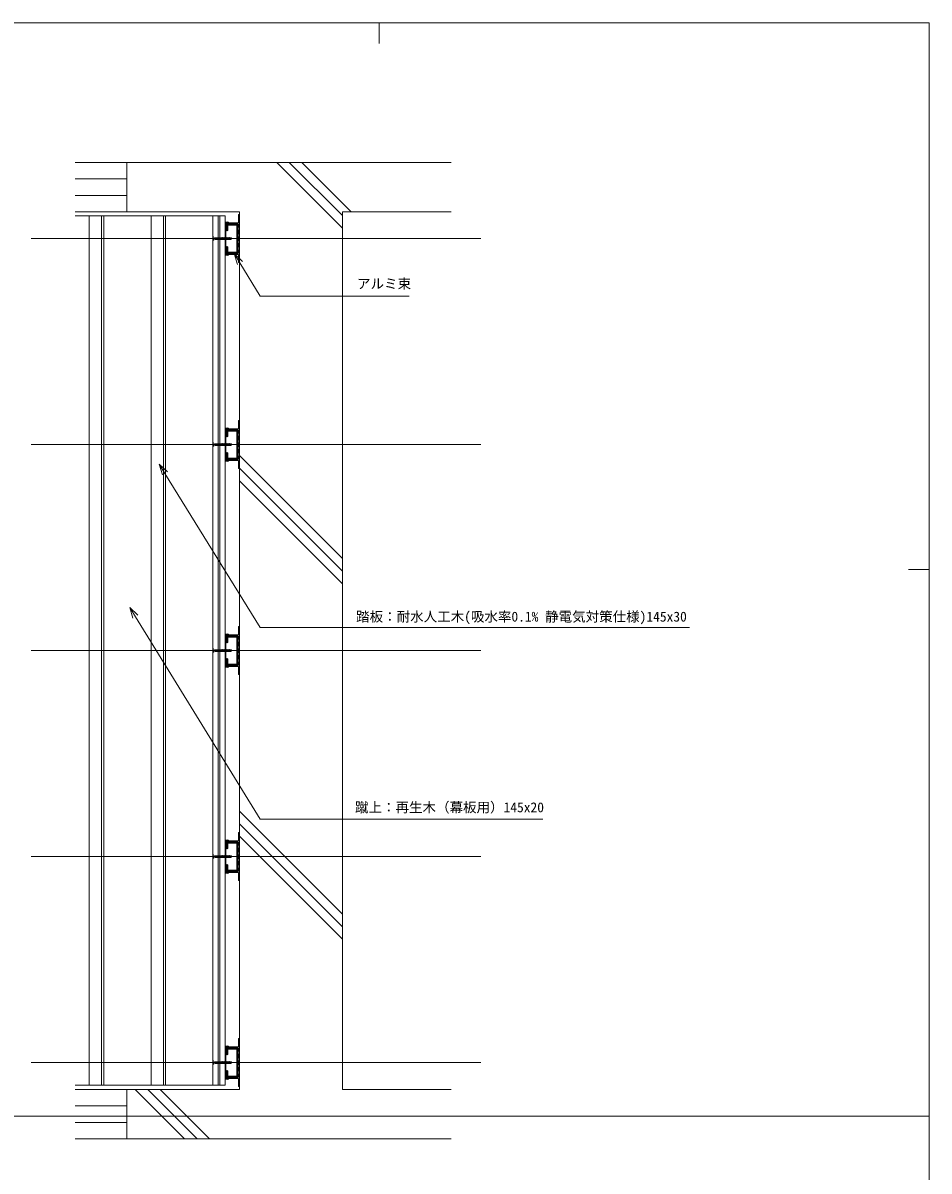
# Model space of a CAD drawing. Units: millimetres on the paper. Extents: x -401 to 401, y -279 to 279.
# Drawn here: x 180.6 to 400.7, y 0 to 278.7 of the extents above; entities that cross this region are included whole.
import ezdxf
from ezdxf.enums import TextEntityAlignment as Align

# ---------------------------------------------------------------- set-up
doc = ezdxf.new("R2010")
doc.units = ezdxf.units.MM
doc.linetypes.add('DASHED1', pattern=[1.8, 1.2, -0.6])
for name, color, linetype, lineweight in [('0-0_A-C01-補助線(非印刷)', 4, 'Continuous', 9), ('0-2_A-D09-金物_鋼材', 1, 'Continuous', 9), ('0-4_0', 7, 'Continuous', 9), ('0-5_0-A08-芯_他', 4, 'Continuous', 9), ('0-6_A-E01-仕上太線', 4, 'Continuous', 9), ('0-7_A-C06-見え掛り_中線', 6, 'Continuous', 9), ('0-8_A-C05-見え掛り_細線', 1, 'Continuous', 9), ('0-9_A-E02-仕上中線', 6, 'Continuous', 9), ('0-A_A-C02-ハッチング', 134, 'Continuous', 9), ('0-B_A-B03-文字_書込_小', 7, 'Continuous', 9), ('0-F_ｱﾙﾐ', 4, 'DASHED1', 9), ('1-2_0-A01-枠A', 4, 'Continuous', 9)]:
    doc.layers.add(name, color=color, linetype=linetype, lineweight=lineweight)
doc.styles.add('ＭＳ ゴシック', font='')
doc.styles.get('ＭＳ ゴシック').set_extended_font_data('MS Gothic')

# ---------------------------------------------------------------- blocks, each defined once
blk = doc.blocks.new('_Open30')
at = {"layer": '0-4_0'}
blk.add_line((0, 0), (-1, 0), dxfattribs=at)
blk.add_lwpolyline([(-1, 0.2679), (0, 0), (-1, -0.2679)], dxfattribs=at)
blk = doc.blocks.new('AC-1-a')
at = {"layer": '0-4_0'}
for p, q in [((-38.25, 33.5), (-39.18, 33.5)), ((-38.25, 26.5), (-38.25, 33.5)), ((-38.25, 31.2), (-37.55, 31.2)), ((-38.25, 30), (-35.25, 30)), ((-38.25, 28.8), (-38.05, 28.8)), ((-38.09, 30), (-37.74, 28.25)), ((-38.05, 28.8), (-38.09, 30)), ((-37.42, 28.8), (-38.09, 30)), ((-37.74, 28.25), (-38.05, 28.8)), ((-37.74, 28.25), (-37.42, 28.8)), ((-37.55, 31.2), (-37.23, 31.75)), ((-36.84, 28.8), (-37.55, 31.2)), ((-37.42, 28.8), (-37.02, 28.8)), ((-36.28, 31.72), (-37.3, 33.73)), ((-36.53, 28.25), (-37.23, 31.75)), ((-36.91, 31.2), (-37.23, 31.75)), ((-37.02, 28.8), (-36.84, 28.8)), ((-36.21, 28.8), (-36.91, 31.2)), ((-36.14, 31.2), (-36.91, 31.2)), ((-36.53, 28.25), (-36.84, 28.8)), ((-36.53, 28.25), (-36.21, 28.8)), ((-36.21, 28.8), (-35.43, 28.8)), ((-36.14, 31.2), (-35.82, 31.75)), ((-35.43, 28.8), (-36.14, 31.2)), ((-35.12, 28.25), (-35.82, 31.75)), ((-35.82, 31.75), (-35.5, 31.2)), ((-34.8, 28.8), (-35.5, 31.2)), ((-34.73, 31.2), (-35.5, 31.2)), ((-35.12, 28.25), (-35.43, 28.8)), ((-35.12, 28.25), (-34.8, 28.8)), ((-34.8, 28.8), (-34.02, 28.8)), ((-34.73, 31.2), (-34.41, 31.75)), ((-34.02, 28.8), (-34.73, 31.2)), ((-33.7, 28.25), (-34.41, 31.75)), ((-34.41, 31.75), (-34.09, 31.2)), ((-33.39, 28.8), (-34.09, 31.2)), ((-33.32, 31.2), (-34.09, 31.2)), ((-33.7, 28.25), (-34.02, 28.8)), ((-33.7, 28.25), (-33.39, 28.8)), ((-33.39, 28.8), (-32.61, 28.8)), ((-33.32, 31.2), (-33, 31.75)), ((-32.61, 28.8), (-33.32, 31.2)), ((-33, 31.75), (-32.68, 31.2)), ((-32.29, 28.25), (-33, 31.75)), ((-32.68, 31.2), (-31.91, 31.2)), ((-31.98, 28.8), (-32.68, 31.2)), ((-32.29, 28.25), (-32.61, 28.8)), ((-32.29, 28.25), (-31.98, 28.8)), ((-31.98, 28.8), (-31.2, 28.8)), ((-31.91, 31.2), (-31.59, 31.75)), ((-31.2, 28.8), (-31.91, 31.2)), ((-30.88, 28.25), (-31.59, 31.75)), ((-31.59, 31.75), (-31.27, 31.2)), ((-31.27, 31.2), (-30.49, 31.2)), ((-30.56, 28.8), (-31.27, 31.2)), ((-30.88, 28.25), (-31.2, 28.8)), ((-30.88, 28.25), (-30.56, 28.8)), ((-30.56, 28.8), (-29.79, 28.8)), ((-30.49, 31.2), (-30.18, 31.75)), ((-29.79, 28.8), (-30.49, 31.2)), ((-30.18, 31.75), (-29.86, 31.2)), ((-29.47, 28.25), (-30.18, 31.75)), ((-29.15, 28.8), (-29.86, 31.2)), ((-29.86, 31.2), (-29.08, 31.2)), ((-29.47, 28.25), (-29.79, 28.8)), ((-29.47, 28.25), (-29.15, 28.8)), ((-29.15, 28.8), (-28.38, 28.8)), ((-29.08, 31.2), (-28.77, 31.75)), ((-28.38, 28.8), (-29.08, 31.2)), ((-28.77, 31.75), (-28.45, 31.2)), ((-28.06, 28.25), (-28.77, 31.75)), ((-28.45, 31.2), (-27.67, 31.2)), ((-27.74, 28.8), (-28.45, 31.2)), ((-28.06, 28.25), (-28.38, 28.8)), ((-28.06, 28.25), (-27.74, 28.8)), ((-27.74, 28.8), (-26.97, 28.8)), ((-27.67, 31.2), (-27.35, 31.75)), ((-26.97, 28.8), (-27.67, 31.2)), ((-26.65, 28.25), (-27.35, 31.75)), ((-27.35, 31.75), (-27.04, 31.2)), ((-26.33, 28.8), (-27.04, 31.2)), ((-27.04, 31.2), (-26.26, 31.2)), ((-26.65, 28.25), (-26.97, 28.8)), ((-26.65, 28.25), (-26.33, 28.8)), ((-26.33, 28.8), (-25.56, 28.8)), ((-26.26, 31.2), (-25.94, 31.75)), ((-25.56, 28.8), (-26.26, 31.2)), ((-25.24, 28.25), (-25.94, 31.75)), ((-25.94, 31.75), (-25.63, 31.2)), ((-25.63, 31.2), (-24.85, 31.2)), ((-24.92, 28.8), (-25.63, 31.2)), ((-25.24, 28.25), (-25.56, 28.8)), ((-25.24, 28.25), (-24.92, 28.8)), ((-24.92, 28.8), (-19.94, 28.8)), ((-24.85, 31.2), (-24.53, 31.75)), ((-24.18, 30), (-24.85, 31.2)), ((-24.22, 31.2), (-19.94, 31.2)), ((-24.18, 30), (-24.22, 31.2)), ((-23.75, 31.2), (-23.75, 28.8)), ((-20.78, 30), (-19.25, 30)), ((-19.25, 30), (-19.94, 31.2)), ((-19.25, 30), (-19.94, 28.8)), ((19.25, 30), (19.94, 31.2)), ((20.78, 30), (19.25, 30)), ((19.25, 30), (19.94, 28.8)), ((24.22, 31.2), (19.94, 31.2)), ((24.92, 28.8), (19.94, 28.8)), ((23.75, 31.2), (23.75, 28.8)), ((24.18, 30), (24.53, 31.75)), ((24.18, 30), (24.22, 31.2)), ((24.18, 30), (24.85, 31.2)), ((24.53, 31.75), (24.22, 31.2)), ((24.85, 31.2), (24.53, 31.75)), ((25.63, 31.2), (24.85, 31.2)), ((24.92, 28.8), (25.63, 31.2)), ((25.24, 28.25), (24.92, 28.8)), ((25.24, 28.25), (25.94, 31.75)), ((25.24, 28.25), (25.56, 28.8)), ((25.56, 28.8), (26.26, 31.2)), ((26.33, 28.8), (25.56, 28.8)), ((25.94, 31.75), (25.63, 31.2)), ((26.26, 31.2), (25.94, 31.75)), ((27.04, 31.2), (26.26, 31.2)), ((26.33, 28.8), (27.04, 31.2)), ((26.65, 28.25), (26.33, 28.8)), ((26.65, 28.25), (27.35, 31.75)), ((26.65, 28.25), (26.97, 28.8)), ((26.97, 28.8), (27.67, 31.2)), ((27.74, 28.8), (26.97, 28.8)), ((27.35, 31.75), (27.04, 31.2)), ((27.67, 31.2), (27.35, 31.75)), ((28.45, 31.2), (27.67, 31.2)), ((27.74, 28.8), (28.45, 31.2)), ((28.06, 28.25), (27.74, 28.8)), ((28.06, 28.25), (28.77, 31.75)), ((28.06, 28.25), (28.38, 28.8)), ((28.38, 28.8), (29.08, 31.2)), ((29.15, 28.8), (28.38, 28.8)), ((28.77, 31.75), (28.45, 31.2)), ((29.08, 31.2), (28.77, 31.75)), ((29.86, 31.2), (29.08, 31.2)), ((29.15, 28.8), (29.86, 31.2)), ((29.47, 28.25), (29.15, 28.8)), ((29.47, 28.25), (30.18, 31.75)), ((29.47, 28.25), (29.79, 28.8)), ((29.79, 28.8), (30.49, 31.2)), ((30.56, 28.8), (29.79, 28.8)), ((30.18, 31.75), (29.86, 31.2)), ((30.49, 31.2), (30.18, 31.75)), ((31.27, 31.2), (30.49, 31.2)), ((30.56, 28.8), (31.27, 31.2)), ((30.88, 28.25), (30.56, 28.8)), ((30.88, 28.25), (31.59, 31.75)), ((30.88, 28.25), (31.2, 28.8)), ((31.2, 28.8), (31.91, 31.2)), ((31.98, 28.8), (31.2, 28.8)), ((31.59, 31.75), (31.27, 31.2)), ((31.98, 28.8), (32.68, 31.2)), ((32.29, 28.25), (31.98, 28.8)), ((32.29, 28.25), (33, 31.75)), ((32.29, 28.25), (32.61, 28.8)), ((32.61, 28.8), (33.32, 31.2)), ((33.39, 28.8), (32.61, 28.8)), ((33, 31.75), (32.68, 31.2)), ((33.32, 31.2), (33, 31.75)), ((33.32, 31.2), (34.09, 31.2)), ((33.39, 28.8), (34.09, 31.2)), ((33.7, 28.25), (33.39, 28.8)), ((33.7, 28.25), (34.41, 31.75)), ((33.7, 28.25), (34.02, 28.8)), ((34.02, 28.8), (34.73, 31.2)), ((34.8, 28.8), (34.02, 28.8)), ((34.41, 31.75), (34.09, 31.2)), ((34.73, 31.2), (34.41, 31.75)), ((34.73, 31.2), (35.5, 31.2)), ((34.8, 28.8), (35.5, 31.2)), ((35.12, 28.25), (34.8, 28.8)), ((35.12, 28.25), (35.82, 31.75)), ((35.12, 28.25), (35.43, 28.8)), ((38.25, 30), (35.25, 30)), ((35.43, 28.8), (36.14, 31.2)), ((36.21, 28.8), (35.43, 28.8)), ((35.82, 31.75), (35.5, 31.2)), ((36.14, 31.2), (35.82, 31.75)), ((36.14, 31.2), (36.91, 31.2)), ((36.21, 28.8), (36.91, 31.2)), ((36.53, 28.25), (36.21, 28.8)), ((37.3, 33.73), (36.28, 31.72)), ((36.53, 28.25), (37.23, 31.75)), ((36.53, 28.25), (36.84, 28.8)), ((36.84, 28.8), (37.55, 31.2)), ((37.02, 28.8), (36.84, 28.8)), ((36.91, 31.2), (37.23, 31.75)), ((37.42, 28.8), (37.02, 28.8)), ((37.55, 31.2), (37.23, 31.75)), ((37.42, 28.8), (38.09, 30)), ((37.74, 28.25), (37.42, 28.8)), ((38.25, 31.2), (37.55, 31.2)), ((38.09, 30), (37.74, 28.25)), ((37.74, 28.25), (38.05, 28.8)), ((38.05, 28.8), (38.09, 30)), ((38.25, 28.8), (38.05, 28.8)), ((38.25, 33.5), (39.18, 33.5)), ((38.25, 26.5), (38.25, 33.5)), ((-38.25, 26.5), (-39.18, 26.5)), ((38.25, 26.5), (39.18, 26.5))]:
    blk.add_line(p, q, dxfattribs=at)
for points in [[(-38.25, 33.5), (-38.25, 2.3), (-58.25, 2.3), (-58.25, 0.5)], [(36.25, 31.59), (36.25, 3.7), (27.85, 3.7), (27.85, 2), (20.23, 2), (20.23, 3.7), (11.83, 3.7), (11.83, 2), (4.2, 2), (4.2, 3.7), (0.5, 3.7), (0, 3.2), (-0.5, 3.7), (-4.2, 3.7), (-4.2, 2), (-11.82, 2), (-11.82, 3.7), (-20.22, 3.7), (-20.22, 2), (-27.85, 2), (-27.85, 3.7), (-36.25, 3.7), (-36.25, 31.59)], [(-24.18, 30), (-24.53, 31.75), (-24.22, 31.2)], [(32.68, 31.2), (31.91, 31.2), (31.59, 31.75)], [(58.25, 0.5), (58.25, 2.3), (38.25, 2.3), (38.25, 33.5)], [(-57.75, 0), (-34.05, 0), (-34.55, 1.7), (-29.55, 1.7), (-30.05, 0), (-18.02, 0), (-18.52, 1.7), (-13.52, 1.7), (-14.02, 0), (-2, 0), (-2.5, 1.7), (2.5, 1.7), (2, 0), (14.03, 0), (13.53, 1.7), (18.53, 1.7), (18.03, 0), (30.05, 0), (29.55, 1.7), (34.55, 1.7), (34.05, 0), (57.75, 0)]]:
    blk.add_lwpolyline(points, dxfattribs=at)
for centre, radius, start, end in [((-34.85, 30), 6, 150, 209.99998), ((-39.18, 32.5), 1, 90, 150), ((-37.75, 33.5), 0.5, 27, 180), ((-36.55, 31.59), 0.3, 0, 27), ((-20.87, 34.05), 4.05, 224.72087, 271.31596), ((-19.43, 30.02), 1.32, 180.81355, 247.04086), ((19.43, 30.02), 1.32, 292.95914, 359.18645), ((20.87, 34.05), 4.05, 268.68404, 315.27913), ((36.55, 31.59), 0.3, 153, 180), ((37.75, 33.5), 0.5, 0, 153), ((39.18, 32.5), 1, 30, 90), ((34.85, 30), 6, 330.00002, 30), ((-57.75, 0.5), 0.5, 180, 270), ((-39.18, 27.5), 1, 209.99998, 270), ((39.18, 27.5), 1, 270, 330.00002), ((57.75, 0.5), 0.5, 270, 0)]:
    blk.add_arc(centre, radius, start, end, dxfattribs=at)
blk = doc.blocks.new('アルミ70x30 3')
at = {"layer": '0-4_0', "color": 3}
for points in [[(-35, -30), (35, -30), (35, 0), (-35, 0)], [(-33, -28), (33, -28), (33, -2), (-33, -2)]]:
    blk.add_lwpolyline(points, close=True, dxfattribs=at)
blk = doc.blocks.new('A$C74522BEF')
at = {"layer": '0-4_0', "linetype": 'DASHED1'}
for p, q in [((-1.85, -3.3), (-5.652, 0)), ((5.652, 0), (-5.652, 0)), ((1.85, -3.3), (5.652, 0)), ((4.5, -1), (-4.5, -1)), ((-1.844, -19.921), (-2.394, -20.239)), ((2.406, -20.944), (-2.394, -20.239)), ((-2.394, -20.239), (-1.844, -20.556)), ((-1.844, -21.333), (-2.394, -21.65)), ((-2.394, -21.65), (-1.844, -21.967)), ((2.406, -22.355), (-2.394, -21.65)), ((2.406, -23.767), (-2.394, -23.061)), ((-1.844, -24.154), (-2.393, -24.472)), ((-2.393, -24.472), (-1.843, -24.79)), ((2.407, -25.178), (-2.393, -24.472)), ((-1.843, -25.565), (-2.393, -25.883)), ((2.407, -26.589), (-2.393, -25.883)), ((-2.393, -25.883), (-1.843, -26.2)), ((-1.843, -26.976), (-2.393, -27.294)), ((2.407, -28), (-2.393, -27.294)), ((-2.393, -27.294), (-1.842, -27.611)), ((1.85, -3.3), (-1.85, -3.3)), ((-1.846, -19.921), (-1.846, -3.3)), ((-1.844, -19.921), (1.856, -20.627)), ((-1.844, -20.556), (1.856, -21.262)), ((-1.844, -21.333), (-1.844, -20.556)), ((-1.844, -21.333), (1.856, -22.038)), ((-1.844, -21.967), (1.856, -22.673)), ((-1.844, -22.743), (-1.844, -21.967)), ((-1.844, -22.743), (1.856, -23.449)), ((-1.844, -24.154), (-1.844, -23.378)), ((-1.844, -23.378), (1.856, -24.084)), ((-1.844, -24.154), (1.856, -24.86)), ((-1.843, -24.79), (1.856, -25.495)), ((-1.843, -25.565), (-1.843, -24.79)), ((-1.843, -25.565), (1.857, -26.271)), ((-1.843, -26.976), (-1.843, -26.2)), ((-1.843, -26.2), (1.857, -26.906)), ((-1.843, -26.976), (1.857, -27.682)), ((-1.842, -28.388), (-1.842, -27.611)), ((-1.842, -27.611), (1.857, -28.317)), ((1.854, -3.3), (1.854, -20.626)), ((2.406, -20.944), (1.856, -20.627)), ((2.406, -20.944), (1.856, -21.262)), ((1.856, -21.262), (1.856, -22.038)), ((2.406, -22.355), (1.856, -22.038)), ((2.406, -22.355), (1.856, -22.673)), ((1.856, -22.673), (1.856, -23.449)), ((2.406, -23.767), (1.856, -23.449)), ((2.406, -23.767), (1.856, -24.084)), ((1.856, -24.084), (1.856, -24.86)), ((2.407, -25.178), (1.856, -24.86)), ((2.407, -25.178), (1.856, -25.495)), ((1.856, -25.495), (1.856, -26.271)), ((2.407, -26.589), (1.857, -26.271)), ((2.407, -26.589), (1.857, -26.906)), ((1.857, -26.906), (1.857, -27.682)), ((2.407, -28), (1.857, -27.682)), ((-1.842, -28.388), (-2.392, -28.705)), ((2.407, -29.411), (-2.392, -28.705)), ((-2.392, -28.705), (-1.842, -29.023)), ((-1.842, -29.799), (-2.392, -30.116)), ((2.408, -30.821), (-2.392, -30.116)), ((-2.392, -30.116), (-1.842, -30.433)), ((-1.842, -31.21), (-2.392, -31.527)), ((2.408, -32.233), (-2.392, -31.527)), ((-2.392, -31.527), (-1.842, -31.845)), ((-1.842, -32.621), (-2.392, -32.938)), ((-2.392, -32.938), (-1.841, -33.256)), ((2.408, -33.644), (-2.392, -32.938)), ((-1.841, -34.032), (-2.391, -34.349)), ((2.409, -35.055), (-2.391, -34.349)), ((-2.391, -34.349), (-1.841, -34.667)), ((-1.841, -35.443), (-2.391, -35.76)), ((2.409, -36.466), (-2.391, -35.76)), ((-2.391, -35.76), (-1.841, -36.078)), ((-1.841, -36.854), (-2.39, -37.172)), ((-2.39, -37.172), (-1.84, -37.489)), ((2.409, -37.877), (-2.39, -37.172)), ((-1.84, -38.265), (-2.39, -38.582)), ((-2.39, -38.582), (-1.84, -38.9)), ((2.409, -39.288), (-2.39, -38.582)), ((-1.84, -39.676), (-2.39, -39.993)), ((2.41, -40.699), (-2.39, -39.993)), ((-2.39, -39.993), (-1.84, -40.311)), ((-1.842, -28.388), (1.858, -29.093)), ((-1.842, -29.023), (1.858, -29.728)), ((-1.842, -29.799), (-1.842, -29.023)), ((-1.842, -29.799), (1.858, -30.504)), ((-1.842, -31.21), (-1.842, -30.433)), ((-1.842, -30.433), (1.858, -31.139)), ((-1.842, -31.21), (1.858, -31.915)), ((-1.842, -32.621), (-1.842, -31.845)), ((-1.842, -31.845), (1.858, -32.55)), ((-1.842, -32.621), (1.858, -33.326)), ((-1.841, -33.256), (1.858, -33.961)), ((-1.841, -34.032), (-1.841, -33.256)), ((-1.841, -34.032), (1.859, -34.737)), ((-1.841, -34.667), (1.859, -35.372)), ((-1.841, -35.443), (-1.841, -34.667)), ((-1.841, -35.443), (1.859, -36.148)), ((-1.841, -36.854), (-1.841, -36.078)), ((-1.841, -36.078), (1.859, -36.783)), ((-1.841, -36.854), (1.859, -37.559)), ((-1.84, -37.489), (1.859, -38.194)), ((-1.84, -38.265), (-1.84, -37.489)), ((-1.84, -38.265), (1.86, -38.97)), ((-1.84, -38.9), (1.86, -39.606)), ((-1.84, -39.676), (-1.84, -38.9)), ((-1.84, -39.676), (1.86, -40.382)), ((-1.84, -40.311), (1.86, -41.016)), ((-1.84, -41), (-1.84, -40.311)), ((-1.84, -44.938), (-1.84, -41)), ((1.86, -41), (-1.84, -41)), ((0, -46), (-1.84, -41)), ((-1.84, -44.938), (0, -46)), ((0, -46), (0.388, -43.888)), ((1.86, -44.926), (0, -46)), ((2.407, -28), (1.857, -28.317)), ((1.857, -28.317), (1.857, -29.093)), ((2.407, -29.411), (1.858, -29.093)), ((2.407, -29.411), (1.858, -29.728)), ((1.858, -29.728), (1.858, -30.504)), ((2.408, -30.821), (1.858, -30.504)), ((2.408, -30.821), (1.858, -31.139)), ((1.858, -31.139), (1.858, -31.915)), ((2.408, -32.233), (1.858, -31.915)), ((2.408, -32.233), (1.858, -32.55)), ((1.858, -32.55), (1.858, -33.326)), ((2.408, -33.644), (1.858, -33.326)), ((2.408, -33.644), (1.858, -33.961)), ((1.858, -33.961), (1.858, -34.737)), ((2.409, -35.055), (1.859, -34.737)), ((2.409, -35.055), (1.859, -35.372)), ((1.859, -35.372), (1.859, -36.148)), ((2.409, -36.466), (1.859, -36.148)), ((2.409, -36.466), (1.859, -36.783)), ((1.859, -36.783), (1.859, -37.559)), ((2.409, -37.877), (1.859, -37.559)), ((2.409, -37.877), (1.859, -38.194)), ((1.859, -38.194), (1.859, -38.97)), ((2.409, -39.288), (1.86, -38.97)), ((2.409, -39.288), (1.86, -39.606)), ((1.86, -41), (1.86, -39.606)), ((2.41, -40.699), (1.86, -40.382)), ((2.41, -40.699), (1.86, -41.016)), ((1.86, -44.926), (1.86, -41))]:
    blk.add_line(p, q, dxfattribs=at)
blk.add_lwpolyline([(-1.844, -22.743), (-2.394, -23.061), (-1.844, -23.378)], dxfattribs=at)
for centre, radius, start, end in [((-2.83, -44.067), 3.223, 3.19049, 72.11377), ((0, -46), 2.148, 30.0074, 79.57974)]:
    blk.add_arc(centre, radius, start, end, dxfattribs=at)

msp = doc.modelspace()

# ---------------------------------------------------------------- linework, layer by layer
at = {"layer": '0-0_A-C01-補助線(非印刷)'}
for p, q in [((267.111, 278.667), (267.111, 273.667)), ((400.667, 146), (395.667, 146)), ((-400.667, 13.333), (400.667, 13.333)), ((400.667, 13.333), (395.667, 13.333))]:
    msp.add_line(p, q, dxfattribs=at)
at = {"layer": '0-5_0-A08-芯_他'}
for p, q in [((182.6, 226.316), (291.778, 226.316)), ((182.6, 176.316), (291.778, 176.316)), ((182.6, 126.316), (291.778, 126.316)), ((182.6, 76.316), (291.778, 76.316)), ((182.6, 26.316), (291.778, 26.316))]:
    msp.add_line(p, q, dxfattribs=at)
at = {"layer": '0-6_A-E01-仕上太線'}
for p, q in [((205.799, 244.816), (245.708, 244.816)), ((205.799, 232.816), (205.799, 244.816)), ((284.616, 244.816), (245.708, 244.816)), ((205.799, 232.816), (233.208, 232.816)), ((226.708, 20.816), (226.708, 231.816)), ((226.708, 231.816), (229.708, 231.816)), ((229.708, 20.816), (229.708, 231.816)), ((233.208, 19.816), (233.208, 232.816)), ((258.208, 19.816), (258.208, 232.816)), ((284.616, 232.816), (258.208, 232.816)), ((205.799, 19.816), (233.208, 19.816)), ((205.799, 19.816), (205.799, 7.816)), ((226.708, 20.816), (229.708, 20.816)), ((284.616, 19.816), (258.208, 19.816)), ((205.799, 7.816), (245.208, 7.816)), ((284.616, 7.816), (245.208, 7.816))]:
    msp.add_line(p, q, dxfattribs=at)
at = {"layer": '0-7_A-C06-見え掛り_中線'}
for p, q in [((196.708, 20.816), (196.708, 231.816)), ((199.708, 20.816), (199.708, 231.816)), ((211.708, 20.816), (211.708, 231.816)), ((214.708, 20.816), (214.708, 231.816))]:
    msp.add_line(p, q, dxfattribs=at)
at = {"layer": '0-8_A-C05-見え掛り_細線'}
for p, q in [((205.799, 244.816), (193.31, 244.816)), ((205.799, 232.816), (193.31, 232.816)), ((193.31, 231.816), (196.708, 231.816)), ((196.708, 231.816), (211.708, 231.816)), ((200.208, 20.816), (200.208, 231.816)), ((211.708, 231.816), (226.708, 231.816)), ((215.208, 20.816), (215.208, 231.816)), ((228.008, 20.816), (228.008, 231.816)), ((228.408, 20.816), (228.408, 231.816)), ((196.708, 20.816), (193.31, 20.816)), ((205.799, 19.816), (193.31, 19.816)), ((211.708, 20.816), (196.708, 20.816)), ((226.708, 20.816), (211.708, 20.816)), ((205.799, 7.816), (193.31, 7.816))]:
    msp.add_line(p, q, dxfattribs=at)
at = {"layer": '0-9_A-E02-仕上中線'}
for p, q in [((205.799, 240.816), (193.31, 240.816)), ((205.799, 236.816), (193.31, 236.816)), ((205.799, 15.816), (193.31, 15.816)), ((205.799, 11.816), (193.31, 11.816))]:
    msp.add_line(p, q, dxfattribs=at)
at = {"layer": '0-A_A-C02-ハッチング'}
for p, q in [((258.208, 228.852), (242.247, 244.816)), ((258.208, 231.899), (245.294, 244.816)), ((260.337, 232.816), (248.34, 244.816)), ((258.208, 148.646), (233.208, 173.651)), ((258.208, 145.599), (233.208, 170.604)), ((258.208, 142.552), (233.208, 167.557)), ((258.208, 62.346), (233.208, 87.351)), ((258.208, 59.3), (233.208, 84.304)), ((258.208, 56.252), (233.208, 81.257)), ((219.852, 7.816), (207.854, 19.816)), ((222.899, 7.816), (210.901, 19.816)), ((225.945, 7.816), (213.947, 19.816))]:
    msp.add_line(p, q, dxfattribs=at)
at = {"layer": '0-B_A-B03-文字_書込_小'}
for points in [[(233.314, 220.436), (238.244, 212.317), (274.384, 212.317)], [(215.075, 169.325), (238.244, 131.946), (342.509, 131.946)], [(207.921, 134.537), (238.244, 85.388), (306.847, 85.388)]]:
    msp.add_lwpolyline(points, dxfattribs=at)
at = {"layer": '1-2_0-A01-枠A'}
for p in [(-400.667, 278.667), (400.667, -278.667)]:
    msp.add_line(p, (400.667, 278.667), dxfattribs=at)

# ---------------------------------------------------------------- block references
at = {"layer": '0-2_A-D09-金物_鋼材', "xscale": 0.1, "yscale": 0.1, "rotation": 90}
for name, p in [('AC-1-a', (233.208, 226.315)), ('A$C74522BEF', (226.708, 226.316)), ('AC-1-a', (233.208, 176.315)), ('A$C74522BEF', (226.708, 176.316)), ('AC-1-a', (233.208, 126.315)), ('A$C74522BEF', (226.708, 126.316)), ('AC-1-a', (233.208, 76.315)), ('A$C74522BEF', (226.708, 76.316)), ('AC-1-a', (233.208, 26.315)), ('A$C74522BEF', (226.708, 26.316))]:
    msp.add_blockref(name, p, dxfattribs=at)
at = {"layer": '0-B_A-B03-文字_書込_小', "xscale": 2.666667, "yscale": 2.666667}
for p, rotation in [((231.93, 222.715), 121.26711), ((213.671, 171.591), 121.79211), ((206.521, 136.806), 121.67242)]:
    msp.add_blockref('_Open30', p, dxfattribs=dict(at, rotation=rotation))
at = {"layer": '0-F_ｱﾙﾐ', "xscale": 0.1, "yscale": 0.1, "rotation": 90}
for p in [(229.708, 226.315), (229.708, 176.315), (229.708, 126.315), (229.708, 76.315), (229.708, 26.315)]:
    msp.add_blockref('アルミ70x30 3', p, dxfattribs=at)

# ---------------------------------------------------------------- texts
at = {"layer": '0-B_A-B03-文字_書込_小', "style": 'ＭＳ ゴシック'}
for s, p in [('アルミ束', (261.745, 213.462)), ('踏板：耐水人工木(吸水率0.1% 静電気対策仕様)145x30', (261.518, 132.65)), ('蹴上：再生木（幕板用）145x20', (261.245, 86.364))]:
    msp.add_text(s, height=2.405, dxfattribs=at).set_placement(p, align=Align.BOTTOM_LEFT)

doc.saveas('drawing.dxf')
